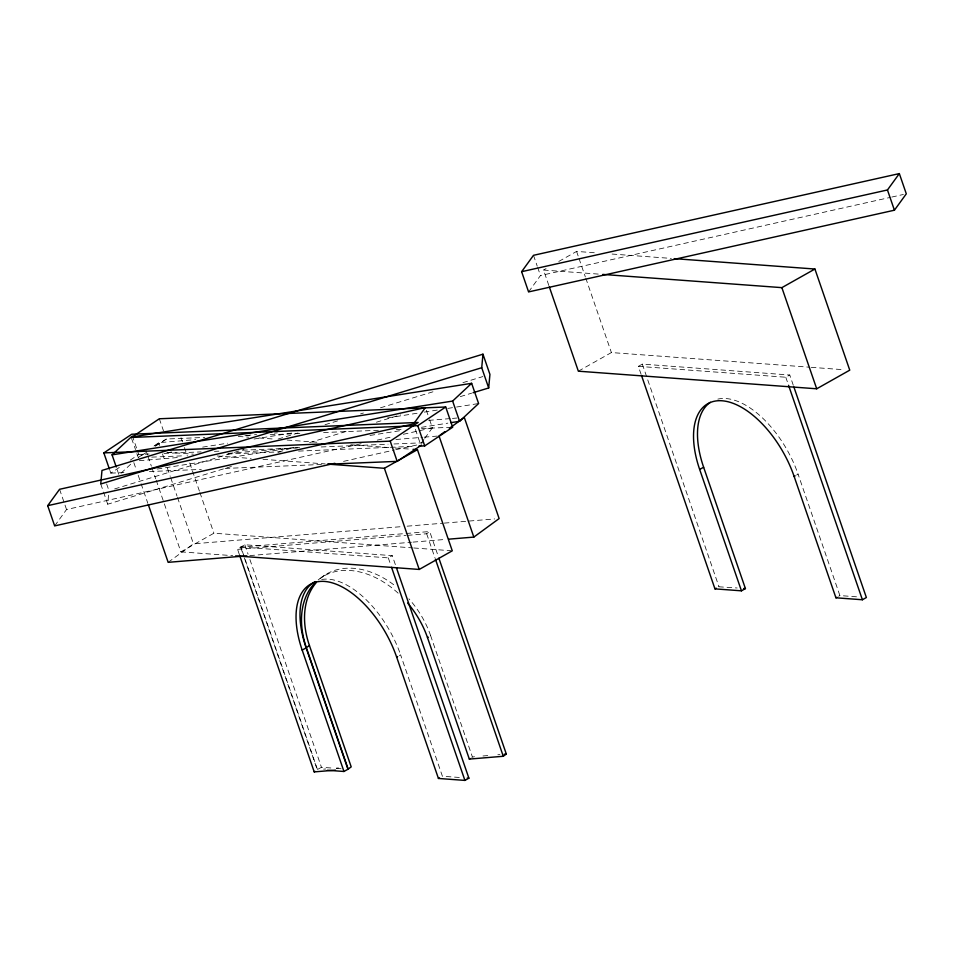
<?xml version="1.0" encoding="UTF-8"?>
<svg xmlns="http://www.w3.org/2000/svg" width="954" height="954" viewBox="0 0 954 954"><rect width="100%" height="100%" fill="white"/><g stroke="black" fill="none" stroke-linecap="round" stroke-linejoin="round"><path stroke-width="0.72" stroke-dasharray="4.77 3.58" d="M231.381 466.482L107.707 504.213L108.708 493.373M54.664 525.892L66.541 509.519L361.244 443.693M528.588 291.912L540.465 275.539L890.332 197.383M423.898 439.496L420.499 444.182L414 425.293M424.745 438.327L432.377 427.797L428.668 417.017M130.65 464.24L119.035 475.08L116.71 468.342M139.093 456.99L144.841 452.78M154.035 446.043L158.638 442.68L195.725 439.615M168.166 562.335L193.459 543.828L401.193 526.668M239.442 554.751L237.594 549.373L240.623 547.155L404.591 533.608M321.558 577.456L324.587 575.238M407.465 535.349L426.665 533.763L429.705 531.533L438.423 556.838M430.373 635.626L430.564 635.483A79.516 56.536 53.8 0 0 408.908 598.802M471.789 757.273L474.484 756.689M109.877 470.441L110.807 473.136L119.31 467.448M130.245 460.138L138.759 454.462L149.146 454.032M145.64 452.804L138.354 457.681L135.73 450.598M155.359 446.305L166.294 439.007L204.871 437.421M154.942 445.685L168.918 437.803M548.848 285.496L543.53 270.042L546.07 268.611M558.782 261.456L576.574 251.427L595.821 252.846M156.194 480.196L180.866 551.841L213.911 533.214L412.295 547.87M317.479 769.52L240.861 547L244.832 544.77L392.273 555.657L395.97 566.402M578.351 371.189L611.395 352.563L809.779 367.218M641.124 374.409L638.345 366.348L642.316 364.118L789.757 375.005L793.454 385.75M240.861 547L388.302 557.887L392.273 555.657M638.345 366.348L785.786 377.235L789.757 375.005M399.368 655.541L400.608 654.849L442.406 776.222L460.615 777.558M796.614 475.032L798.093 474.198L839.89 595.57L858.099 596.918M318.231 769.103L321.45 767.29L331.384 768.018M718.684 586.782L737.144 587.986M838.649 596.262L839.89 595.57M114.635 488.925L243.997 449.453M278.115 439.043L298.018 432.973M325.028 424.721L337.823 420.821M360.564 413.881L363.414 413.01M380.467 407.811L434.487 391.331M462.917 382.649L482.819 376.58M278.294 452.16L293.939 447.39M309.573 442.62L349.379 430.469M376.389 422.228L400.549 414.859M460.257 396.637L471.622 393.167M891.787 197.061L903.402 194.473M377.212 440.128L391.736 436.884M403.351 434.285L432.377 427.797M343.559 461.366L394.372 450.014M395.827 449.692L419.044 444.504M167.403 452.697L171.815 452.005M202.642 447.14L227.589 443.193M254.014 439.019L292.174 432.985M387.598 417.924L418.424 413.046M424.291 412.116L438.971 409.803M447.784 408.407L455.118 407.251M456.584 407.024L478.61 403.542M157.195 469.058L295.18 447.259M370.045 435.429L402.338 430.326M421.429 427.32L447.843 423.147M246.18 435.453L256.566 434.595M274.37 433.116L277.34 432.877M428.692 420.368L450.944 418.532M452.434 418.412L456.883 418.043M139.272 460.699L180.819 457.276M228.304 453.353L301.011 447.343M395.97 439.496L422.682 437.29M424.172 437.171L437.516 436.073M407.131 526.179L442.739 523.233M444.23 523.114L494.673 518.94M406.07 533.489L429.705 531.533M237.594 549.373L405.987 535.468M249.781 555.598L411.508 542.242M412.999 542.111L445.637 539.415M323.609 769.151L325.731 768.972M336.345 768.089L338.467 767.922M482.974 755.985L489.342 755.461M497.833 754.757L499.956 754.578M244.939 435.763L252.357 435.465M270.161 434.726L299.842 433.51M323.585 432.532L378.476 430.278M396.292 429.55L403.709 429.24M421.513 428.513L451.182 427.285M163.981 453.424L201.079 451.898M214.423 451.349L218.883 451.17M242.626 450.193L297.517 447.927M321.259 446.961L388.039 444.206M393.966 443.968L425.126 442.692M151.71 457.133L184.349 455.785M227.374 454.021L280.798 451.826M298.602 451.099L414.334 446.341M110.807 473.136L124.163 472.588M149.384 471.55L201.318 469.416M225.061 468.438L321.51 464.479M612.098 254.05L671.318 258.415M543.53 270.042L601.258 274.311M811.258 367.326L843.825 369.735M238.309 436.443L248.672 437.206M259.035 437.981L272.355 438.959M287.154 440.056L319.733 442.453M350.822 444.755L389.315 447.593M395.23 448.034L411.52 449.239M166.771 452.22L193.412 454.187M217.107 455.94L251.152 458.457M262.994 459.327L325.171 463.918M413.774 547.978L450.789 550.708M180.866 551.841L232.681 555.669M336.345 768.387L341.317 768.757M785.786 377.235L788.099 383.961M642.316 364.118L718.934 586.638M576.574 251.427L578.506 257.043M578.995 258.451L585.279 276.708M585.768 278.115L611.395 352.563M533.501 255.314L537.209 266.094M537.674 267.442L540.465 275.539M426.343 410.268L428.203 415.67M426.665 533.763L434.929 557.756M430.564 635.483L472.361 756.856M388.302 557.887L390.615 564.601M244.832 544.77L248.064 554.167M249.912 559.545L321.45 767.29M240.623 547.155L243.866 556.564M244.331 557.899L317.241 769.675M181.022 437.695L182.476 441.905M184.408 447.521L187.306 455.952M189.727 462.976L199.398 491.071M199.887 492.479L213.911 533.214M159.33 418.77L163.504 430.91M158.638 442.68L159.604 445.494M162.502 453.913L164.923 460.937M167.344 467.961L170.241 476.392M170.73 477.799L177.015 496.056M177.504 497.463L193.459 543.828M146.045 450.693L147.488 454.915M147.977 456.31L151.364 466.148M151.841 467.555L155.717 478.789M132.248 435.573L136.899 449.06M137.364 450.407L138.759 454.462M131.545 438.458L135.563 449.584M133.822 462.595L136.243 469.618M138.175 475.235L140.596 482.259M141.073 483.666L147.846 503.33M106.633 483.916L108.959 490.654M100.742 483.988L103.068 490.726M103.533 492.073L107.707 504.213M59.577 489.295L66.541 509.519M321.665 579.495A79.516 41.773 60.6 0 1 400.608 654.849M320.103 578.684A79.516 56.536 53.8 0 1 395.254 585.923M318.135 579.984A79.516 56.536 53.8 0 1 398.319 593.34M717.837 399.118A79.516 41.773 60.6 0 1 798.093 474.198"/><path stroke-width="1.43" d="M481.722 367.731L482.962 354.184L101.983 470.429L100.742 483.988L481.722 367.731L488.686 387.968L473.053 392.738M488.686 387.968L489.927 374.409L482.962 354.184M47.7 505.668L59.577 489.295L425.412 407.573L413.535 423.946L47.7 505.668L54.664 525.892L334.854 463.31M521.623 271.687L533.501 255.314L899.336 173.592L906.3 193.817L894.423 210.202L528.588 291.912L521.623 271.687L887.458 189.965L899.336 173.592M116.245 466.995L112.071 454.855L131.08 437.111L471.646 383.317L478.61 403.542L459.589 421.286L450.789 422.682M112.071 454.855L452.625 401.062L471.646 383.317M444.755 431.733L439.007 435.942L473.828 537.09L448.607 539.177M449.358 428.37L464.3 417.435L499.133 518.571L473.828 537.09M309.418 645.488L351.203 766.873L348.174 769.091L306.377 647.718L309.418 645.488A79.516 56.536 53.8 0 1 316.048 582.834M438.864 558.15L506.324 754.054L503.283 756.272L469.32 759.086L427.535 637.713L428.286 637.153M239.907 556.099L314.212 771.893L314.963 771.345M469.32 759.086L470.083 758.525M103.843 452.911L131.783 434.225L418.162 422.455L390.222 441.142L103.843 452.911L109.412 469.094M445.709 407L159.33 418.77L131.39 437.457L417.757 425.675L445.709 407L452.673 427.225L424.721 445.912L418.794 446.15M327.449 464.228L397.186 461.366L421.489 445.124M328.14 464.145L384.39 468.295L417.435 449.668L452.268 550.816L419.223 569.443L235.65 555.884M602.749 274.418L781.875 287.643L814.919 269.028L849.752 370.164L816.707 388.791L578.351 371.189L549.325 286.904M306.139 647.873L347.936 769.246L343.965 771.476L302.179 650.103L306.139 647.873A79.516 41.773 60.6 0 1 315.249 581.594M703.623 467.221L745.42 588.594L741.449 590.824L699.664 469.451L703.623 467.221A79.516 41.773 60.6 0 1 710.372 402.326M302.179 650.103A79.516 41.773 60.6 0 1 324.563 581.427A79.516 41.773 60.6 0 1 396.649 657.079L397.639 656.519M699.664 469.451A79.516 41.773 60.6 0 1 722.047 400.775A79.516 41.773 60.6 0 1 794.133 476.428L795.123 475.867M641.589 375.757L714.963 588.868L716.204 588.177M396.649 657.079L438.435 778.452L439.436 777.892M438.435 778.452L464.92 780.408L468.891 778.178L396.435 567.749M794.133 476.428L835.931 597.8L836.92 597.24M835.931 597.8L862.404 599.756L866.375 597.526L793.919 387.097M246.812 555.836L168.166 562.335L148.335 504.738M504.201 754.232L506.324 754.054M314.212 771.893L335.438 770.14M674.287 258.641L814.919 269.028M412.999 449.346L417.435 449.668M743.762 588.475L745.42 588.594M714.963 588.868L741.449 590.824M467.233 778.047L468.891 778.178M327.413 770.26L343.965 771.476M887.458 189.965L894.423 210.202M781.875 287.643L816.707 388.791M788.564 385.297L862.404 599.756M452.625 401.062L459.589 421.286M417.757 425.675L424.721 445.912M435.382 559.068L503.283 756.272M390.222 441.142L397.186 461.366M384.39 468.295L419.223 569.443M391.545 567.296L464.92 780.408M306.377 647.718A79.516 56.536 53.8 0 1 316.001 581.892M407.632 603.047A79.516 56.536 53.8 0 1 427.535 637.713"/></g></svg>
